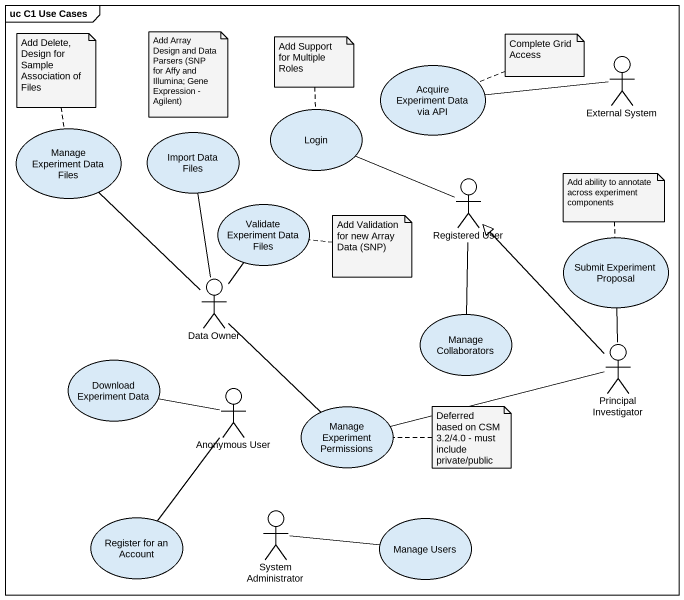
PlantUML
@startuml
mainframe uc C1 Use Cases
usecase "Acquire Experiment Data via API" as Acquire_Experiment_Data_via
actor "External System" as External_System
usecase Login
usecase "Manage Experiment Data Files" as Manage_Experiment_Data_Files
usecase "Import Data Files" as Import_Data_Files
actor "Registered User" as Registered_User
usecase "Validate Experiment Data Files" as Validate_Experiment_Data
usecase "Submit Experiment Proposal" as Submit_Experiment_Proposal
actor "Data Owner" as Data_Owner
usecase "Manage Collaborators" as Manage_Collaborators
actor "Principal Investigator" as Principal_Investigator
usecase "Download Experiment Data" as Download_Experiment_Data
actor "Anonymous User" as Anonymous_User
usecase "Manage Experiment Permissions" as Manage_Experiment
usecase "Register for an Account" as Register_for_an_Account
actor "System Administrator" as System_Administrator
usecase "Manage Users" as Manage_Users
External_System -left- Acquire_Experiment_Data_via
Registered_User -left- Login
Registered_User -- Manage_Collaborators
Data_Owner -up- Manage_Experiment_Data_Files
Data_Owner -up- Import_Data_Files
Data_Owner -up- Validate_Experiment_Data
Data_Owner -- Manage_Experiment
Principal_Investigator -up-|> Registered_User
Principal_Investigator -up- Submit_Experiment_Proposal
Principal_Investigator -left- Manage_Experiment
Anonymous_User -left- Download_Experiment_Data
Anonymous_User -- Register_for_an_Account
System_Administrator -right- Manage_Users
note top of Manage_Experiment_Data_Files : Add Delete, Design for Sample Association of Files
note as N2
  Add Array Design and Data Parsers (SNP for Affy and Illumina; Gene Expression - Agilent)
end note
note top of Login : Add Support for Multiple Roles
note right of Acquire_Experiment_Data_via : Complete Grid Access
note top of Submit_Experiment_Proposal : Add ability to annotate across experiment components
note right of Validate_Experiment_Data : Add Validation for new Array Data (SNP)
note right of Manage_Experiment : Deferred based on CSM 3.2/4.0 - must include private/public
@enduml
